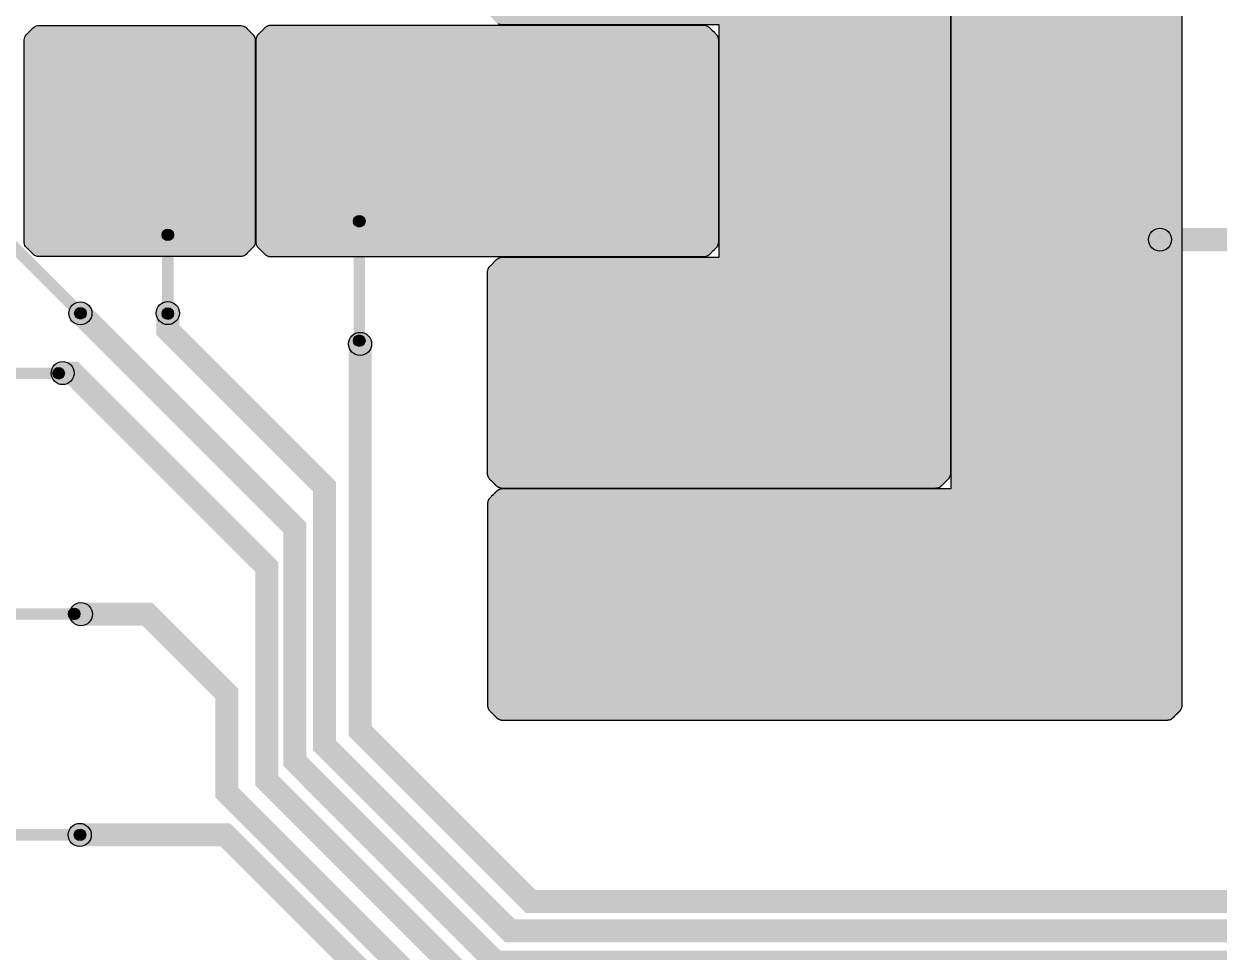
# Model space of a CAD drawing. Extents: x -57500 to 57500, y -57500 to 57500.
# Drawn here: x 7025 to 17394, y 21105 to 29156 of the extents above; entities that cross this region are included whole.
import ezdxf

# ---------------------------------------------------------------- set-up
doc = ezdxf.new("R2010")
doc.units = 0
doc.header["$MEASUREMENT"] = 0
doc.layers.get('0').update_dxf_attribs({"color": 160, "true_color": 0x003fff})
doc.layers.add('Metal1', color=160, linetype='Continuous', true_color=0x003fff)

msp = doc.modelspace()

# ---------------------------------------------------------------- hatches: boundary and pattern name
for points in [[(15062.484, 31024.557), (15062.484, 25255.537), (15062.26, 25248.75), (15061.611, 25242.741), (15060.572, 25237.408), (15059.177, 25232.65), (15057.458, 25228.363), (15055.452, 25224.448), (15053.192, 25220.803), (15050.711, 25217.325), (15048.045, 25213.913), (15045.23, 25210.518), (15042.309, 25207.155), (15039.322, 25203.848), (15036.312, 25200.618), (15033.32, 25197.49), (15030.389, 25194.484), (15027.56, 25191.625), (15024.875, 25188.933), (15022.37, 25186.428), (15020.028, 25184.087), (15017.804, 25181.862), (15015.651, 25179.71), (15013.525, 25177.584), (15011.38, 25175.438), (15009.169, 25173.228), (15004.371, 25168.43), (15001.711, 25165.772), (14998.9, 25162.97), (14995.976, 25160.074), (14992.981, 25157.131), (14989.955, 25154.188), (14986.938, 25151.296), (14983.971, 25148.501), (14981.094, 25145.851), (14978.345, 25143.395), (14975.72, 25141.153), (14973.166, 25139.117), (14970.63, 25137.278), (14968.058, 25135.627), (14965.395, 25134.156), (14962.587, 25132.855), (14959.581, 25131.716), (14956.323, 25130.73), (14952.771, 25129.887), (14948.962, 25129.178), (14944.966, 25128.591), (14940.851, 25128.114), (14936.686, 25127.738), (14932.54, 25127.45), (14928.48, 25127.24), (14924.577, 25127.096), (14920.899, 25127.008), (14917.445, 25126.966), (14914.074, 25126.961), (14910.624, 25126.988), (14906.933, 25127.038), (14902.841, 25127.105), (14898.185, 25127.182), (14892.805, 25127.261), (14886.539, 25127.335), (14879.227, 25127.398), (14870.746, 25127.447), (14860.998, 25127.484), (14849.885, 25127.511), (14837.311, 25127.528), (14823.18, 25127.539), (14807.393, 25127.545), (14789.856, 25127.547), (11224.556, 25127.547), (11218.94, 25127.544), (11213.6, 25127.534), (11208.533, 25127.516), (11203.738, 25127.485), (11199.214, 25127.439), (11194.959, 25127.374), (11190.972, 25127.287), (11187.25, 25127.176), (11183.774, 25127.049), (11180.492, 25126.941), (11177.349, 25126.885), (11174.289, 25126.918), (11171.258, 25127.074), (11168.2, 25127.388), (11165.06, 25127.896), (11161.783, 25128.632), (11158.319, 25129.629), (11154.686, 25130.879), (11150.945, 25132.349), (11147.159, 25134.005), (11143.39, 25135.812), (11139.702, 25137.737), (11136.156, 25139.745), (11132.816, 25141.804), (11129.745, 25143.878), (11126.982, 25145.943), (11124.484, 25148.012), (11122.186, 25150.105), (11120.026, 25152.244), (11117.94, 25154.449), (11115.863, 25156.742), (11113.733, 25159.142), (11111.485, 25161.672), (11109.057, 25164.351), (11106.431, 25167.173), (11103.647, 25170.096), (11100.749, 25173.075), (11097.782, 25176.066), (11094.79, 25179.024), (11091.817, 25181.905), (11088.909, 25184.664), (11086.109, 25187.257), (11083.458, 25189.647), (11080.951, 25191.864), (11078.567, 25193.969), (11076.281, 25196.026), (11074.069, 25198.097), (11071.908, 25200.243), (11069.775, 25202.529), (11067.645, 25205.017), (11065.495, 25207.768), (11063.317, 25210.816), (11061.141, 25214.115), (11059.006, 25217.606), (11056.949, 25221.228), (11055.011, 25224.922), (11053.227, 25228.628), (11051.638, 25232.286), (11050.28, 25235.837), (11049.191, 25239.224), (11048.372, 25242.443), (11047.789, 25245.545), (11047.406, 25248.583), (11047.187, 25251.611), (11047.097, 25254.682), (11047.101, 25257.849), (11047.161, 25261.166), (11047.244, 25264.685), (11047.317, 25268.461), (11047.374, 25272.558), (11047.416, 25277.042), (11047.445, 25281.979), (11047.465, 25287.436), (11047.476, 25293.479), (11047.482, 25300.173), (11047.484, 25307.586), (11047.484, 26915.594), (11047.481, 26925.625), (11047.472, 26934.87), (11047.451, 26943.36), (11047.414, 26951.129), (11047.355, 26958.21), (11047.271, 26964.635), (11047.156, 26970.439), (11047.006, 26975.653), (11046.818, 26980.317), (11046.613, 26984.508), (11046.418, 26988.318), (11046.262, 26991.84), (11046.172, 26995.169), (11046.177, 26998.395), (11046.304, 27001.614), (11046.582, 27004.916), (11047.038, 27008.396), (11047.689, 27012.101), (11048.522, 27015.976), (11049.521, 27019.951), (11050.669, 27023.958), (11051.951, 27027.927), (11053.35, 27031.79), (11054.851, 27035.476), (11056.436, 27038.918), (11058.09, 27042.05), (11059.814, 27044.875), (11061.619, 27047.454), (11063.519, 27049.852), (11065.526, 27052.13), (11067.653, 27054.353), (11069.913, 27056.582), (11072.318, 27058.882), (11074.881, 27061.314), (11077.607, 27063.929), (11080.462, 27066.704), (11083.402, 27069.594), (11086.382, 27072.558), (11089.356, 27075.55), (11092.279, 27078.529), (11095.106, 27081.449), (11097.792, 27084.269), (11100.292, 27086.943), (11102.593, 27089.454), (11104.733, 27091.822), (11106.756, 27094.072), (11108.703, 27096.228), (11110.62, 27098.315), (11112.548, 27100.359), (11114.532, 27102.383), (11116.613, 27104.412), (11118.833, 27106.469), (11121.179, 27108.545), (11123.612, 27110.615), (11126.089, 27112.651), (11128.569, 27114.627), (11131.011, 27116.516), (11133.372, 27118.291), (11135.612, 27119.925), (11137.688, 27121.392), (11139.575, 27122.673), (11141.3, 27123.785), (11142.905, 27124.749), (11144.428, 27125.587), (11145.911, 27126.322), (11147.392, 27126.976), (11148.913, 27127.571), (11150.514, 27128.13), (11152.233, 27128.674), (11154.081, 27129.212), (11156.026, 27129.738), (11158.038, 27130.243), (11160.084, 27130.72), (11162.133, 27131.16), (11164.154, 27131.556), (11166.113, 27131.901), (11167.98, 27132.185), (11169.732, 27132.402), (11171.415, 27132.557), (11173.109, 27132.658), (11174.892, 27132.714), (11176.846, 27132.734), (11179.048, 27132.727), (11181.579, 27132.703), (11184.518, 27132.669), (11187.945, 27132.635), (11191.932, 27132.608), (11196.53, 27132.586), (11201.787, 27132.571), (11207.753, 27132.56), (11214.476, 27132.553), (11222.004, 27132.549), (11230.387, 27132.548), (11239.672, 27132.547), (13057.484, 27132.547), (13057.484, 29147.547), (11230.387, 29147.547), (11222.004, 29147.545), (11214.476, 29147.541), (11207.753, 29147.534), (11201.787, 29147.524), (11196.53, 29147.508), (11191.932, 29147.487), (11187.945, 29147.459), (11184.518, 29147.426), (11181.579, 29147.392), (11179.048, 29147.367), (11176.846, 29147.36), (11174.892, 29147.381), (11173.109, 29147.437), (11171.415, 29147.538), (11169.732, 29147.692), (11167.98, 29147.91), (11166.113, 29148.194), (11164.154, 29148.538), (11162.133, 29148.934), (11160.084, 29149.375), (11158.038, 29149.852), (11156.026, 29150.357), (11154.081, 29150.883), (11152.233, 29151.421), (11150.514, 29151.965), (11148.913, 29152.523), (11147.392, 29153.118), (11145.911, 29153.772), (11144.428, 29154.507), (11142.905, 29155.346), (11141.3, 29156.31), (11139.575, 29157.421), (11137.688, 29158.703), (11135.612, 29160.169), (11133.372, 29161.804), (11131.011, 29163.579), (11128.569, 29165.467), (11126.089, 29167.443), (11123.612, 29169.48), (11121.179, 29171.549), (11118.833, 29173.626), (11116.613, 29175.683), (11114.532, 29177.712), (11112.548, 29179.736), (11110.62, 29181.779), (11108.703, 29183.867), (11106.756, 29186.023), (11104.733, 29188.273), (11102.593, 29190.64), (11100.292, 29193.151), (11097.792, 29195.826), (11095.106, 29198.645), (11092.279, 29201.566), (11089.356, 29204.544), (11086.382, 29207.537), (11083.402, 29210.5), (11080.462, 29213.391), (11077.607, 29216.165), (11074.881, 29218.78), (11072.318, 29221.213), (11069.913, 29223.513), (11067.653, 29225.742), (11065.526, 29227.964), (11063.519, 29230.243), (11061.619, 29232.64), (11059.814, 29235.22), (11058.09, 29238.045), (11056.436, 29241.177), (11054.851, 29244.618), (11053.35, 29248.305), (11051.951, 29252.167), (11050.669, 29256.137), (11049.521, 29260.143), (11048.522, 29264.119), (11047.689, 29267.993), (11047.038, 29271.698), (11046.582, 29275.178), (11046.304, 29278.481), (11046.177, 29281.699), (11046.172, 29284.926), (11046.262, 29288.254), (11046.418, 29291.777), (11046.613, 29295.587), (11046.818, 29299.777), (11047.006, 29304.441), (11047.156, 29309.656), (11047.271, 29315.459), (11047.355, 29321.885), (11047.414, 29328.966), (11047.451, 29336.735), (11047.472, 29345.225), (11047.481, 29354.469), (11047.484, 29364.501), (11047.484, 30972.508), (11047.482, 30979.921), (11047.476, 30986.616), (11047.465, 30992.658), (11047.445, 30998.115), (11047.416, 31003.052), (11047.374, 31007.536), (11047.317, 31011.633), (11047.244, 31015.41), (11047.161, 31018.929), (11047.101, 31022.245), (11047.097, 31025.412), (11047.187, 31028.483), (11047.406, 31031.511), (11047.789, 31034.55), (11048.372, 31037.652), (11049.191, 31040.871), (11050.28, 31044.257), (11051.638, 31047.809), (11053.227, 31051.467), (11055.011, 31055.173), (11056.949, 31058.867), (11059.006, 31062.489), (11061.141, 31065.979), (11063.317, 31069.278), (11065.495, 31072.327), (11067.645, 31075.078), (11069.775, 31077.565), (11071.908, 31079.851), (11074.069, 31081.998), (11076.281, 31084.069), (11078.567, 31086.125), (11080.951, 31088.231), (11083.458, 31090.447), (11086.109, 31092.838), (11088.909, 31095.431), (11091.817, 31098.19), (11094.79, 31101.071), (11097.782, 31104.029), (11100.749, 31107.02), (11103.647, 31109.999), (11106.431, 31112.921), (11109.057, 31115.743), (11111.485, 31118.422), (11113.733, 31120.952), (11115.863, 31123.353), (11117.94, 31125.645), (11120.026, 31127.851), (11122.186, 31129.99), (11124.484, 31132.083), (11126.982, 31134.152), (11129.745, 31136.217), (11132.816, 31138.291), (11136.156, 31140.349), (11139.702, 31142.358), (11143.39, 31144.283), (11147.159, 31146.09), (11150.945, 31147.746), (11154.686, 31149.215), (11158.319, 31150.466), (11161.783, 31151.462), (11165.06, 31152.199), (11168.2, 31152.706), (11171.258, 31153.021), (11174.289, 31153.177), (11177.349, 31153.209), (11180.492, 31153.154), (11183.774, 31153.045), (11187.25, 31152.919), (11190.972, 31152.807), (11194.959, 31152.721), (11199.214, 31152.656), (11203.738, 31152.61), (11208.533, 31152.579), (11213.6, 31152.56), (11218.94, 31152.551), (11224.556, 31152.548), (11230.449, 31152.547), (14770.47, 31152.547), (14789.856, 31152.548), (14807.393, 31152.55), (14823.18, 31152.555), (14837.311, 31152.566), (14849.885, 31152.584), (14860.998, 31152.611), (14870.746, 31152.647), (14879.227, 31152.696), (14886.539, 31152.759), (14892.805, 31152.833), (14898.185, 31152.912), (14902.841, 31152.989), (14906.933, 31153.056), (14910.624, 31153.107), (14914.074, 31153.133), (14917.445, 31153.129), (14920.899, 31153.086), (14924.577, 31152.998), (14928.48, 31152.855), (14932.54, 31152.645), (14936.686, 31152.357), (14940.851, 31151.98), (14944.966, 31151.504), (14948.962, 31150.916), (14952.771, 31150.207), (14956.323, 31149.365), (14959.581, 31148.378), (14962.587, 31147.239), (14965.395, 31145.939), (14968.058, 31144.468), (14970.63, 31142.817), (14973.166, 31140.978), (14975.72, 31138.942), (14978.345, 31136.699), (14981.094, 31134.243), (14983.971, 31131.594), (14986.938, 31128.799), (14989.955, 31125.906), (14992.981, 31122.964), (14995.976, 31120.021), (14998.9, 31117.124), (15001.711, 31114.323), (15004.371, 31111.665), (15024.875, 31091.161), (15027.56, 31088.47), (15030.389, 31085.61), (15033.32, 31082.605), (15036.312, 31079.476), (15039.322, 31076.247), (15042.309, 31072.939), (15045.23, 31069.577), (15048.045, 31066.181), (15050.711, 31062.77), (15053.192, 31059.292), (15055.452, 31055.646), (15057.458, 31051.731), (15059.177, 31047.445), (15060.572, 31042.686), (15061.611, 31037.353), (15062.26, 31031.344)], [(15067.522, 25122.505), (11199.043, 25122.505), (11194.313, 25122.503), (11189.829, 25122.494), (11185.59, 25122.473), (11181.595, 25122.432), (11177.844, 25122.368), (11174.335, 25122.274), (11171.067, 25122.144), (11168.039, 25121.973), (11165.233, 25121.748), (11162.601, 25121.449), (11160.093, 25121.052), (11157.659, 25120.535), (11155.249, 25119.875), (11152.812, 25119.05), (11150.297, 25118.035), (11147.657, 25116.81), (11144.88, 25115.376), (11142.015, 25113.767), (11139.115, 25112.021), (11136.231, 25110.177), (11133.416, 25108.271), (11130.722, 25106.343), (11128.202, 25104.428), (11125.907, 25102.566), (11123.841, 25100.763), (11121.951, 25098.993), (11120.181, 25097.229), (11118.474, 25095.44), (11116.774, 25093.6), (11115.025, 25091.678), (11113.17, 25089.647), (11111.155, 25087.478), (11108.973, 25085.178), (11106.667, 25082.786), (11104.284, 25080.344), (11101.871, 25077.892), (11099.472, 25075.472), (11097.136, 25073.126), (11094.906, 25070.894), (11080.038, 25056.026), (11077.937, 25053.924), (11075.692, 25051.672), (11073.352, 25049.304), (11070.966, 25046.859), (11068.585, 25044.375), (11066.258, 25041.888), (11064.034, 25039.437), (11061.964, 25037.06), (11060.095, 25034.788), (11058.431, 25032.608), (11056.952, 25030.471), (11055.637, 25028.327), (11054.464, 25026.129), (11053.413, 25023.827), (11052.461, 25021.373), (11051.589, 25018.718), (11050.775, 25015.821), (11050.017, 25012.707), (11049.322, 25009.438), (11048.697, 25006.079), (11048.148, 25002.692), (11047.682, 24999.34), (11047.305, 24996.088), (11047.024, 24992.999), (11046.845, 24990.108), (11046.757, 24987.239), (11046.744, 24984.112), (11046.79, 24980.449), (11046.878, 24975.969), (11046.992, 24970.395), (11047.115, 24963.446), (11047.232, 24954.843), (11047.326, 24944.313), (11047.398, 24931.621), (11047.45, 24916.55), (11047.484, 24898.881), (11047.506, 24878.394), (11047.517, 24854.872), (11047.521, 24828.096), (11047.522, 24797.848), (11047.522, 23351.49), (11047.521, 23335.871), (11047.517, 23321.877), (11047.505, 23309.414), (11047.483, 23298.388), (11047.448, 23288.706), (11047.396, 23280.272), (11047.324, 23272.993), (11047.228, 23266.775), (11047.113, 23261.507), (11047.001, 23257.041), (11046.914, 23253.225), (11046.877, 23249.905), (11046.912, 23246.929), (11047.044, 23244.144), (11047.295, 23241.397), (11047.689, 23238.537), (11048.237, 23235.481), (11048.926, 23232.278), (11049.738, 23228.994), (11050.658, 23225.692), (11051.67, 23222.437), (11052.758, 23219.294), (11053.905, 23216.326), (11055.095, 23213.598), (11056.326, 23211.13), (11057.614, 23208.873), (11058.979, 23206.772), (11060.438, 23204.771), (11062.012, 23202.816), (11063.72, 23200.851), (11065.58, 23198.821), (11067.61, 23196.672), (11069.804, 23194.388), (11072.119, 23192.006), (11074.51, 23189.569), (11076.931, 23187.118), (11079.338, 23184.694), (11081.686, 23182.339), (11083.929, 23180.094), (11086.023, 23177.999), (11100.897, 23163.125), (11103.132, 23160.888), (11105.474, 23158.538), (11107.877, 23156.118), (11110.296, 23153.668), (11112.685, 23151.231), (11114.999, 23148.849), (11117.192, 23146.562), (11119.223, 23144.41), (11121.102, 23142.401), (11122.887, 23140.511), (11124.637, 23138.719), (11126.413, 23137), (11128.271, 23135.332), (11130.273, 23133.692), (11132.477, 23132.057), (11134.937, 23130.406), (11137.643, 23128.748), (11140.535, 23127.112), (11143.554, 23125.53), (11146.641, 23124.032), (11149.734, 23122.649), (11152.774, 23121.411), (11155.702, 23120.35), (11158.464, 23119.493), (11161.071, 23118.834), (11163.577, 23118.348), (11166.038, 23118.006), (11168.506, 23117.782), (11171.036, 23117.651), (11173.683, 23117.583), (11176.501, 23117.554), (11179.54, 23117.538), (11182.819, 23117.526), (11186.338, 23117.518), (11190.1, 23117.512), (11194.105, 23117.508), (11198.354, 23117.506), (11202.848, 23117.505), (16813.354, 23117.505), (16825.83, 23117.504), (16836.995, 23117.499), (16846.975, 23117.488), (16855.894, 23117.468), (16863.876, 23117.437), (16871.046, 23117.392), (16877.529, 23117.331), (16883.449, 23117.25), (16888.917, 23117.154), (16894.025, 23117.05), (16898.869, 23116.949), (16903.541, 23116.859), (16908.136, 23116.789), (16912.746, 23116.749), (16917.465, 23116.749), (16922.383, 23116.796), (16927.497, 23116.897), (16932.716, 23117.054), (16937.946, 23117.268), (16943.094, 23117.543), (16948.067, 23117.881), (16952.769, 23118.283), (16957.109, 23118.752), (16960.997, 23119.291), (16964.436, 23119.911), (16967.501, 23120.634), (16970.271, 23121.479), (16972.822, 23122.466), (16975.232, 23123.617), (16977.58, 23124.952), (16979.943, 23126.49), (16982.392, 23128.249), (16984.936, 23130.208), (16987.534, 23132.32), (16990.146, 23134.536), (16992.731, 23136.809), (16995.251, 23139.089), (16997.663, 23141.329), (16999.929, 23143.481), (17002.012, 23145.502), (17003.93, 23147.4), (17005.731, 23149.216), (17007.461, 23150.989), (17009.171, 23152.759), (17010.907, 23154.567), (17012.719, 23156.452), (17014.653, 23158.456), (17016.751, 23160.611), (17019, 23162.898), (17021.356, 23165.274), (17023.776, 23167.692), (17026.218, 23170.108), (17028.639, 23172.475), (17030.995, 23174.749), (17033.245, 23176.885), (17035.352, 23178.847), (17037.33, 23180.66), (17039.212, 23182.379), (17041.034, 23184.058), (17042.828, 23185.75), (17044.63, 23187.507), (17046.473, 23189.386), (17048.392, 23191.437), (17050.413, 23193.707), (17052.516, 23196.183), (17054.666, 23198.834), (17056.828, 23201.629), (17058.965, 23204.538), (17061.041, 23207.529), (17063.022, 23210.571), (17064.871, 23213.634), (17066.556, 23216.703), (17068.06, 23219.847), (17069.368, 23223.158), (17070.468, 23226.731), (17071.347, 23230.658), (17071.991, 23235.032), (17072.387, 23239.947), (17072.522, 23245.495), (17072.522, 30808.018), (17072.523, 30824.388), (17072.525, 30839.731), (17072.531, 30854.079), (17072.542, 30867.465), (17072.56, 30879.923), (17072.585, 30891.487), (17072.62, 30902.19), (17072.666, 30912.064), (17072.723, 30921.143), (17072.795, 30929.462), (17072.882, 30937.054), (17072.981, 30943.983), (17073.088, 30950.331), (17073.197, 30956.183), (17073.302, 30961.621), (17073.399, 30966.729), (17073.483, 30971.591), (17073.548, 30976.288), (17073.588, 30980.906), (17073.599, 30985.527), (17073.576, 30990.235), (17073.513, 30995.096), (17073.406, 31000.091), (17073.25, 31005.165), (17073.041, 31010.269), (17072.776, 31015.349), (17072.45, 31020.353), (17072.058, 31025.23), (17071.596, 31029.928), (17071.061, 31034.394), (17070.447, 31038.577), (17069.751, 31042.424), (17068.969, 31045.908), (17068.094, 31049.065), (17067.122, 31051.938), (17066.047, 31054.572), (17064.864, 31057.011), (17063.569, 31059.299), (17062.155, 31061.481), (17060.617, 31063.6), (17058.95, 31065.701), (17057.15, 31067.828), (17055.21, 31070.025), (17053.139, 31072.306), (17050.962, 31074.653), (17048.704, 31077.045), (17046.389, 31079.461), (17044.042, 31081.881), (17041.69, 31084.285), (17039.356, 31086.65), (17037.066, 31088.958), (17034.845, 31091.186), (17032.717, 31093.315), (17012.749, 31113.283), (17010.657, 31115.374), (17008.458, 31117.567), (17006.173, 31119.836), (17003.822, 31122.156), (17001.424, 31124.501), (16999.001, 31126.845), (16996.572, 31129.164), (16994.158, 31131.431), (16991.779, 31133.621), (16989.456, 31135.709), (16987.208, 31137.669), (16985.041, 31139.485), (16982.931, 31141.159), (16980.853, 31142.696), (16978.779, 31144.1), (16976.682, 31145.375), (16974.536, 31146.525), (16972.315, 31147.555), (16969.99, 31148.47), (16967.537, 31149.273), (16964.928, 31149.969), (16962.137, 31150.563), (16959.17, 31151.06), (16956.06, 31151.47), (16952.841, 31151.801), (16949.55, 31152.062), (16946.221, 31152.261), (16942.889, 31152.408), (16939.588, 31152.51), (16936.354, 31152.577), (16933.221, 31152.617), (16930.225, 31152.639), (16927.393, 31152.652), (16924.701, 31152.657), (16922.099, 31152.656), (16919.536, 31152.651), (16916.963, 31152.641), (16914.329, 31152.628), (16911.585, 31152.614), (16908.681, 31152.597), (16905.566, 31152.581), (16902.191, 31152.565), (16898.506, 31152.551), (16894.467, 31152.539), (16890.052, 31152.53), (16885.245, 31152.522), (16880.03, 31152.516), (16874.39, 31152.512), (16868.308, 31152.509), (16861.767, 31152.507), (16854.75, 31152.506), (16847.242, 31152.505), (15230.48, 31152.505), (15225.407, 31152.504), (15220.735, 31152.504), (15216.429, 31152.503), (15212.455, 31152.502), (15208.779, 31152.501), (15205.366, 31152.5), (15202.182, 31152.498), (15199.192, 31152.495), (15196.365, 31152.487), (15193.674, 31152.457), (15191.093, 31152.385), (15188.597, 31152.256), (15186.158, 31152.049), (15183.753, 31151.748), (15181.353, 31151.334), (15178.935, 31150.789), (15176.471, 31150.095), (15173.936, 31149.233), (15171.305, 31148.188), (15168.579, 31146.96), (15165.784, 31145.571), (15162.947, 31144.045), (15160.098, 31142.403), (15157.264, 31140.669), (15154.472, 31138.865), (15151.751, 31137.014), (15149.128, 31135.139), (15146.631, 31133.262), (15144.289, 31131.406), (15142.125, 31129.591), (15140.126, 31127.815), (15138.261, 31126.062), (15136.501, 31124.319), (15134.814, 31122.57), (15133.17, 31120.801), (15131.537, 31118.997), (15129.885, 31117.143), (15128.184, 31115.226), (15126.402, 31113.231), (15124.508, 31111.142), (15122.482, 31108.952), (15120.338, 31106.678), (15118.1, 31104.343), (15115.79, 31101.97), (15113.431, 31099.581), (15111.046, 31097.201), (15108.659, 31094.851), (15106.291, 31092.554), (15103.967, 31090.334), (15101.709, 31088.213), (15099.54, 31086.214), (15097.471, 31084.34), (15095.496, 31082.561), (15093.606, 31080.844), (15091.79, 31079.156), (15090.04, 31077.464), (15088.347, 31075.734), (15086.701, 31073.933), (15085.094, 31072.028), (15083.516, 31069.986), (15081.958, 31067.774), (15080.412, 31065.36), (15078.881, 31062.748), (15077.38, 31059.972), (15075.923, 31057.065), (15074.525, 31054.061), (15073.201, 31050.995), (15071.964, 31047.9), (15070.83, 31044.81), (15069.813, 31041.759), (15068.927, 31038.782), (15068.188, 31035.912), (15067.606, 31033.177), (15067.172, 31030.563), (15066.87, 31028.042), (15066.682, 31025.583), (15066.591, 31023.156), (15066.579, 31020.733), (15066.629, 31018.284), (15066.724, 31015.778), (15066.847, 31013.186), (15066.981, 31010.479), (15067.107, 31007.626), (15067.214, 31004.605), (15067.3, 31001.411), (15067.369, 30998.044), (15067.422, 30994.504), (15067.461, 30990.789), (15067.488, 30986.899), (15067.506, 30982.833), (15067.516, 30978.59), (15067.521, 30974.171), (15067.522, 30969.574)], [(9006.311, 29069.716), (9013.723, 29062.284), (9020.275, 29054.065), (9025.558, 29044.948), (9029.425, 29035.098), (9031.794, 29024.629), (9032.521, 29013.934), (9032.521, 27272.883), (9032.438, 27261.075), (9030.643, 27249.387), (9026.938, 27238.096), (9021.381, 27227.603), (9014.199, 27218.215), (9005.87, 27209.845), (8959.736, 27163.711), (8952.304, 27156.299), (8944.085, 27149.747), (8934.967, 27144.464), (8925.117, 27140.597), (8914.649, 27138.228), (8903.953, 27137.501), (7162.902, 27137.501), (7151.095, 27137.584), (7139.407, 27139.379), (7128.116, 27143.084), (7117.623, 27148.641), (7108.234, 27155.823), (7099.865, 27164.152), (7053.731, 27210.286), (7046.318, 27217.718), (7039.767, 27225.937), (7034.484, 27235.055), (7030.616, 27244.905), (7028.248, 27255.373), (7027.521, 27266.069), (7027.521, 29007.119), (7027.603, 29018.927), (7029.398, 29030.615), (7033.104, 29041.906), (7038.661, 29052.399), (7045.843, 29061.787), (7054.172, 29070.157), (7100.306, 29116.291), (7107.738, 29123.704), (7115.957, 29130.255), (7125.074, 29135.538), (7134.924, 29139.406), (7145.393, 29141.774), (7156.088, 29142.501), (8897.139, 29142.501), (8908.947, 29142.419), (8920.635, 29140.624), (8931.926, 29136.918), (8942.419, 29131.361), (8951.807, 29124.179), (8960.177, 29115.85)], [(9101.516, 27172.451), (9106.705, 27167.223), (9111.121, 27162.764), (9115.006, 27158.944), (9118.603, 27155.634), (9122.155, 27152.705), (9125.901, 27150.026), (9129.968, 27147.521), (9134.251, 27145.221), (9138.617, 27143.164), (9142.936, 27141.394), (9147.076, 27139.949), (9150.913, 27138.871), (9154.491, 27138.144), (9158.027, 27137.703), (9161.744, 27137.478), (9165.868, 27137.402), (9170.621, 27137.406), (9176.22, 27137.425), (9182.791, 27137.438), (9190.42, 27137.445), (9199.189, 27137.449), (9209.181, 27137.451), (12898.521, 27137.451), (12904.515, 27137.453), (12910.05, 27137.459), (12915.131, 27137.469), (12919.758, 27137.487), (12923.935, 27137.513), (12927.704, 27137.568), (12931.193, 27137.716), (12934.545, 27138.023), (12937.899, 27138.559), (12941.395, 27139.39), (12945.17, 27140.583), (12949.229, 27142.138), (12953.423, 27143.981), (12957.599, 27146.033), (12961.602, 27148.216), (12965.275, 27150.452), (12968.483, 27152.669), (12971.267, 27154.879), (12973.779, 27157.14), (12976.171, 27159.513), (12978.596, 27162.057), (12981.206, 27164.83), (12984.117, 27167.871), (12987.264, 27171.104), (12990.53, 27174.421), (12993.797, 27177.713), (12996.949, 27180.874), (12999.869, 27183.795), (13002.504, 27186.429), (13015.065, 27198.99), (13018.145, 27202.073), (13021.388, 27205.325), (13024.68, 27208.639), (13027.907, 27211.904), (13030.953, 27215.011), (13033.714, 27217.864), (13036.179, 27220.516), (13038.399, 27223.11), (13040.424, 27225.792), (13042.306, 27228.709), (13044.094, 27232.007), (13045.826, 27235.788), (13047.473, 27239.953), (13048.985, 27244.335), (13050.311, 27248.769), (13051.402, 27253.089), (13052.207, 27257.13), (13052.706, 27260.962), (13052.954, 27265.218), (13053.013, 27270.611), (13052.948, 27277.858), (13052.824, 27287.673), (13052.703, 27300.768), (13052.619, 27317.795), (13052.565, 27339.322), (13052.536, 27365.915), (13052.524, 27398.14), (13052.521, 27436.563), (13052.521, 28968.688), (13052.522, 28977.486), (13052.527, 28985.04), (13052.544, 28991.514), (13052.577, 28997.07), (13052.633, 29001.871), (13052.717, 29006.081), (13052.816, 29009.859), (13052.872, 29013.356), (13052.818, 29016.719), (13052.587, 29020.1), (13052.112, 29023.645), (13051.328, 29027.501), (13050.22, 29031.686), (13048.841, 29036.048), (13047.249, 29040.421), (13045.501, 29044.642), (13043.656, 29048.546), (13041.767, 29051.982), (13039.824, 29054.976), (13037.777, 29057.673), (13035.574, 29060.223), (13033.163, 29062.774), (13030.491, 29065.474), (13027.526, 29068.444), (13024.343, 29071.631), (13021.052, 29074.923), (13017.768, 29078.209), (12996.478, 29099.499), (12993.412, 29102.568), (12990.177, 29105.815), (12986.891, 29109.13), (12983.667, 29112.404), (12980.622, 29115.529), (12977.862, 29118.402), (12975.342, 29121.012), (12972.914, 29123.415), (12970.425, 29125.665), (12967.723, 29127.821), (12964.655, 29129.938), (12961.103, 29132.059), (12957.152, 29134.143), (12952.961, 29136.118), (12948.689, 29137.912), (12944.493, 29139.453), (12940.534, 29140.67), (12936.882, 29141.522), (12933.356, 29142.063), (12929.734, 29142.36), (12925.789, 29142.484), (12921.3, 29142.503), (12916.041, 29142.484), (12909.846, 29142.469), (12902.625, 29142.459), (12894.296, 29142.454), (12884.775, 29142.452), (12873.979, 29142.451), (9193.899, 29142.451), (9187.731, 29142.45), (9182.023, 29142.446), (9176.772, 29142.438), (9171.975, 29142.423), (9167.628, 29142.4), (9163.718, 29142.362), (9160.139, 29142.257), (9156.752, 29142.018), (9153.416, 29141.576), (9149.99, 29140.865), (9146.333, 29139.815), (9142.366, 29138.388), (9138.205, 29136.645), (9134.004, 29134.662), (9129.918, 29132.519), (9126.102, 29130.294), (9122.71, 29128.065), (9119.784, 29125.859), (9117.187, 29123.624), (9114.768, 29121.3), (9112.373, 29118.828), (9109.85, 29116.148), (9107.055, 29113.205), (9103.984, 29110.032), (9100.749, 29106.734), (9097.469, 29103.42), (9094.259, 29100.197), (9091.238, 29097.173), (9086.001, 29091.936), (9083.621, 29089.557), (9081.249, 29087.184), (9076.071, 29082.006), (9073.083, 29079.017), (9069.888, 29075.816), (9066.601, 29072.512), (9063.336, 29069.216), (9060.208, 29066.036), (9057.331, 29063.082), (9054.76, 29060.371), (9052.453, 29057.772), (9050.361, 29055.14), (9048.431, 29052.329), (9046.614, 29049.192), (9044.861, 29045.593), (9043.176, 29041.553), (9041.607, 29037.234), (9040.205, 29032.8), (9039.02, 29028.418), (9038.101, 29024.252), (9037.49, 29020.395), (9037.156, 29016.383), (9037.033, 29011.502), (9037.058, 29005.038), (9037.168, 28996.275), (9037.297, 28984.498), (9037.395, 28969.021), (9037.459, 28949.256), (9037.497, 28924.639), (9037.515, 28894.602), (9037.52, 28858.581), (9037.521, 28816.015), (9037.521, 27305.577), (9037.517, 27297.573), (9037.506, 27290.711), (9037.479, 27284.829), (9037.432, 27279.762), (9037.36, 27275.349), (9037.261, 27271.426), (9037.181, 27267.841), (9037.186, 27264.444), (9037.342, 27261.088), (9037.718, 27257.622), (9038.378, 27253.898), (9039.369, 27249.822), (9040.653, 27245.508), (9042.172, 27241.12), (9043.867, 27236.823), (9045.682, 27232.78), (9047.559, 27229.155), (9049.476, 27226.011), (9051.478, 27223.22), (9053.616, 27220.632), (9055.943, 27218.099), (9058.51, 27215.473), (9061.367, 27212.608), (9064.497, 27209.474), (9067.819, 27206.15), (9071.249, 27202.719), (9074.703, 27199.264)]]:
    msp.add_hatch(color=5).paths.add_polyline_path(points, flags=0)
h = msp.add_hatch(color=5)
edge = h.paths.add_edge_path(flags=0)
edge.add_arc((9934.7, 27444.55), 50, 0, 360)
h = msp.add_hatch(color=5)
edge = h.paths.add_edge_path(flags=0)
edge.add_arc((8274.1, 27326.25), 50, 0, 360)
h = msp.add_hatch(color=5)
edge = h.paths.add_edge_path(flags=0)
edge.add_arc((16880.95, 27284.8), 100, 0, 360)
h = msp.add_hatch(color=5)
edge = h.paths.add_edge_path(flags=0)
edge.add_arc((7515.05, 26645.75), 100, 0, 360)
h = msp.add_hatch(color=5)
edge = h.paths.add_edge_path(flags=0)
edge.add_arc((7515.2, 26645.9), 50, 0, 360)
h = msp.add_hatch(color=5)
edge = h.paths.add_edge_path(flags=0)
edge.add_arc((8273.5, 26647.9), 100, 0, 360)
h = msp.add_hatch(color=5)
edge = h.paths.add_edge_path(flags=0)
edge.add_arc((8274.1, 26643.4), 50, 0, 360)
h = msp.add_hatch(color=5)
edge = h.paths.add_edge_path(flags=0)
edge.add_arc((9941.8, 26380.75), 100, 0, 360)
h = msp.add_hatch(color=5)
edge = h.paths.add_edge_path(flags=0)
edge.add_arc((9934.7, 26408.6), 50, 0, 360)
h = msp.add_hatch(color=5)
edge = h.paths.add_edge_path(flags=0)
edge.add_arc((7361, 26127.25), 100, 0, 360)
h = msp.add_hatch(color=5)
edge = h.paths.add_edge_path(flags=0)
edge.add_arc((7326.7, 26125.65), 50, 0, 360)
h = msp.add_hatch(color=5)
edge = h.paths.add_edge_path(flags=0)
edge.add_arc((7461.35, 24038.25), 50, 0, 360)
h = msp.add_hatch(color=5)
edge = h.paths.add_edge_path(flags=0)
edge.add_arc((7520.1, 24036.1), 100, 0, 360)
h = msp.add_hatch(color=5)
edge = h.paths.add_edge_path(flags=0)
edge.add_arc((7509.5, 22121.1), 100, 0, 360)
h = msp.add_hatch(color=5)
edge = h.paths.add_edge_path(flags=0)
edge.add_arc((7511.7, 22122.7), 50, 0, 360)

# ---------------------------------------------------------------- linework, layer by layer
at = {"layer": 'Metal1'}
for points in [[(15062.484, 31024.557), (15062.484, 25255.537), (15062.26, 25248.75), (15061.611, 25242.741), (15060.572, 25237.408), (15059.177, 25232.65), (15057.458, 25228.363), (15055.452, 25224.448), (15053.192, 25220.803), (15050.711, 25217.325), (15048.045, 25213.913), (15045.23, 25210.518), (15042.309, 25207.155), (15039.322, 25203.848), (15036.312, 25200.618), (15033.32, 25197.49), (15030.389, 25194.484), (15027.56, 25191.625), (15024.875, 25188.933), (15022.37, 25186.428), (15020.028, 25184.087), (15017.804, 25181.862), (15015.651, 25179.71), (15013.525, 25177.584), (15011.38, 25175.438), (15009.169, 25173.228), (15004.371, 25168.43), (15001.711, 25165.772), (14998.9, 25162.97), (14995.976, 25160.074), (14992.981, 25157.131), (14989.955, 25154.188), (14986.938, 25151.296), (14983.971, 25148.501), (14981.094, 25145.851), (14978.345, 25143.395), (14975.72, 25141.153), (14973.166, 25139.117), (14970.63, 25137.278), (14968.058, 25135.627), (14965.395, 25134.156), (14962.587, 25132.855), (14959.581, 25131.716), (14956.323, 25130.73), (14952.771, 25129.887), (14948.962, 25129.178), (14944.966, 25128.591), (14940.851, 25128.114), (14936.686, 25127.738), (14932.54, 25127.45), (14928.48, 25127.24), (14924.577, 25127.096), (14920.899, 25127.008), (14917.445, 25126.966), (14914.074, 25126.961), (14910.624, 25126.988), (14906.933, 25127.038), (14902.841, 25127.105), (14898.185, 25127.182), (14892.805, 25127.261), (14886.539, 25127.335), (14879.227, 25127.398), (14870.746, 25127.447), (14860.998, 25127.484), (14849.885, 25127.511), (14837.311, 25127.528), (14823.18, 25127.539), (14807.393, 25127.545), (14789.856, 25127.547), (11224.556, 25127.547), (11218.94, 25127.544), (11213.6, 25127.534), (11208.533, 25127.516), (11203.738, 25127.485), (11199.214, 25127.439), (11194.959, 25127.374), (11190.972, 25127.287), (11187.25, 25127.176), (11183.774, 25127.049), (11180.492, 25126.941), (11177.349, 25126.885), (11174.289, 25126.918), (11171.258, 25127.074), (11168.2, 25127.388), (11165.06, 25127.896), (11161.783, 25128.632), (11158.319, 25129.629), (11154.686, 25130.879), (11150.945, 25132.349), (11147.159, 25134.005), (11143.39, 25135.812), (11139.702, 25137.737), (11136.156, 25139.745), (11132.816, 25141.804), (11129.745, 25143.878), (11126.982, 25145.943), (11124.484, 25148.012), (11122.186, 25150.105), (11120.026, 25152.244), (11117.94, 25154.449), (11115.863, 25156.742), (11113.733, 25159.142), (11111.485, 25161.672), (11109.057, 25164.351), (11106.431, 25167.173), (11103.647, 25170.096), (11100.749, 25173.075), (11097.782, 25176.066), (11094.79, 25179.024), (11091.817, 25181.905), (11088.909, 25184.664), (11086.109, 25187.257), (11083.458, 25189.647), (11080.951, 25191.864), (11078.567, 25193.969), (11076.281, 25196.026), (11074.069, 25198.097), (11071.908, 25200.243), (11069.775, 25202.529), (11067.645, 25205.017), (11065.495, 25207.768), (11063.317, 25210.816), (11061.141, 25214.115), (11059.006, 25217.606), (11056.949, 25221.228), (11055.011, 25224.922), (11053.227, 25228.628), (11051.638, 25232.286), (11050.28, 25235.837), (11049.191, 25239.224), (11048.372, 25242.443), (11047.789, 25245.545), (11047.406, 25248.583), (11047.187, 25251.611), (11047.097, 25254.682), (11047.101, 25257.849), (11047.161, 25261.166), (11047.244, 25264.685), (11047.317, 25268.461), (11047.374, 25272.558), (11047.416, 25277.042), (11047.445, 25281.979), (11047.465, 25287.436), (11047.476, 25293.479), (11047.482, 25300.173), (11047.484, 25307.586), (11047.484, 26915.594), (11047.481, 26925.625), (11047.472, 26934.87), (11047.451, 26943.36), (11047.414, 26951.129), (11047.355, 26958.21), (11047.271, 26964.635), (11047.156, 26970.439), (11047.006, 26975.653), (11046.818, 26980.317), (11046.613, 26984.508), (11046.418, 26988.318), (11046.262, 26991.84), (11046.172, 26995.169), (11046.177, 26998.395), (11046.304, 27001.614), (11046.582, 27004.916), (11047.038, 27008.396), (11047.689, 27012.101), (11048.522, 27015.976), (11049.521, 27019.951), (11050.669, 27023.958), (11051.951, 27027.927), (11053.35, 27031.79), (11054.851, 27035.476), (11056.436, 27038.918), (11058.09, 27042.05), (11059.814, 27044.875), (11061.619, 27047.454), (11063.519, 27049.852), (11065.526, 27052.13), (11067.653, 27054.353), (11069.913, 27056.582), (11072.318, 27058.882), (11074.881, 27061.314), (11077.607, 27063.929), (11080.462, 27066.704), (11083.402, 27069.594), (11086.382, 27072.558), (11089.356, 27075.55), (11092.279, 27078.529), (11095.106, 27081.449), (11097.792, 27084.269), (11100.292, 27086.943), (11102.593, 27089.454), (11104.733, 27091.822), (11106.756, 27094.072), (11108.703, 27096.228), (11110.62, 27098.315), (11112.548, 27100.359), (11114.532, 27102.383), (11116.613, 27104.412), (11118.833, 27106.469), (11121.179, 27108.545), (11123.612, 27110.615), (11126.089, 27112.651), (11128.569, 27114.627), (11131.011, 27116.516), (11133.372, 27118.291), (11135.612, 27119.925), (11137.688, 27121.392), (11139.575, 27122.673), (11141.3, 27123.785), (11142.905, 27124.749), (11144.428, 27125.587), (11145.911, 27126.322), (11147.392, 27126.976), (11148.913, 27127.571), (11150.514, 27128.13), (11152.233, 27128.674), (11154.081, 27129.212), (11156.026, 27129.738), (11158.038, 27130.243), (11160.084, 27130.72), (11162.133, 27131.16), (11164.154, 27131.556), (11166.113, 27131.901), (11167.98, 27132.185), (11169.732, 27132.402), (11171.415, 27132.557), (11173.109, 27132.658), (11174.892, 27132.714), (11176.846, 27132.734), (11179.048, 27132.727), (11181.579, 27132.703), (11184.518, 27132.669), (11187.945, 27132.635), (11191.932, 27132.608), (11196.53, 27132.586), (11201.787, 27132.571), (11207.753, 27132.56), (11214.476, 27132.553), (11222.004, 27132.549), (11230.387, 27132.548), (11239.672, 27132.547), (13057.484, 27132.547), (13057.484, 29147.547), (11230.387, 29147.547), (11222.004, 29147.545), (11214.476, 29147.541), (11207.753, 29147.534), (11201.787, 29147.524), (11196.53, 29147.508), (11191.932, 29147.487), (11187.945, 29147.459), (11184.518, 29147.426), (11181.579, 29147.392), (11179.048, 29147.367), (11176.846, 29147.36), (11174.892, 29147.381), (11173.109, 29147.437), (11171.415, 29147.538), (11169.732, 29147.692), (11167.98, 29147.91), (11166.113, 29148.194), (11164.154, 29148.538), (11162.133, 29148.934), (11160.084, 29149.375), (11158.038, 29149.852), (11156.026, 29150.357), (11154.081, 29150.883), (11152.233, 29151.421), (11150.514, 29151.965), (11148.913, 29152.523), (11147.392, 29153.118), (11145.911, 29153.772), (11144.428, 29154.507), (11142.905, 29155.346), (11141.3, 29156.31)], [(15067.522, 30969.574), (15067.522, 25122.505), (11199.043, 25122.505), (11194.313, 25122.503), (11189.829, 25122.494), (11185.59, 25122.473), (11181.595, 25122.432), (11177.844, 25122.368), (11174.335, 25122.274), (11171.067, 25122.144), (11168.039, 25121.973), (11165.233, 25121.748), (11162.601, 25121.449), (11160.093, 25121.052), (11157.659, 25120.535), (11155.249, 25119.875), (11152.812, 25119.05), (11150.297, 25118.035), (11147.657, 25116.81), (11144.88, 25115.376), (11142.015, 25113.767), (11139.115, 25112.021), (11136.231, 25110.177), (11133.416, 25108.271), (11130.722, 25106.343), (11128.202, 25104.428), (11125.907, 25102.566), (11123.841, 25100.763), (11121.951, 25098.993), (11120.181, 25097.229), (11118.474, 25095.44), (11116.774, 25093.6), (11115.025, 25091.678), (11113.17, 25089.647), (11111.155, 25087.478), (11108.973, 25085.178), (11106.667, 25082.786), (11104.284, 25080.344), (11101.871, 25077.892), (11099.472, 25075.472), (11097.136, 25073.126), (11094.906, 25070.894), (11080.038, 25056.026), (11077.937, 25053.924), (11075.692, 25051.672), (11073.352, 25049.304), (11070.966, 25046.859), (11068.585, 25044.375), (11066.258, 25041.888), (11064.034, 25039.437), (11061.964, 25037.06), (11060.095, 25034.788), (11058.431, 25032.608), (11056.952, 25030.471), (11055.637, 25028.327), (11054.464, 25026.129), (11053.413, 25023.827), (11052.461, 25021.373), (11051.589, 25018.718), (11050.775, 25015.821), (11050.017, 25012.707), (11049.322, 25009.438), (11048.697, 25006.079), (11048.148, 25002.692), (11047.682, 24999.34), (11047.305, 24996.088), (11047.024, 24992.999), (11046.845, 24990.108), (11046.757, 24987.239), (11046.744, 24984.112), (11046.79, 24980.449), (11046.878, 24975.969), (11046.992, 24970.395), (11047.115, 24963.446), (11047.232, 24954.843), (11047.326, 24944.313), (11047.398, 24931.621), (11047.45, 24916.55), (11047.484, 24898.881), (11047.506, 24878.394), (11047.517, 24854.872), (11047.521, 24828.096), (11047.522, 24797.848), (11047.522, 23351.49), (11047.521, 23335.871), (11047.517, 23321.877), (11047.505, 23309.414), (11047.483, 23298.388), (11047.448, 23288.706), (11047.396, 23280.272), (11047.324, 23272.993), (11047.228, 23266.775), (11047.113, 23261.507), (11047.001, 23257.041), (11046.914, 23253.225), (11046.877, 23249.905), (11046.912, 23246.929), (11047.044, 23244.144), (11047.295, 23241.397), (11047.689, 23238.537), (11048.237, 23235.481), (11048.926, 23232.278), (11049.738, 23228.994), (11050.658, 23225.692), (11051.67, 23222.437), (11052.758, 23219.294), (11053.905, 23216.326), (11055.095, 23213.598), (11056.326, 23211.13), (11057.614, 23208.873), (11058.979, 23206.772), (11060.438, 23204.771), (11062.012, 23202.816), (11063.72, 23200.851), (11065.58, 23198.821), (11067.61, 23196.672), (11069.804, 23194.388), (11072.119, 23192.006), (11074.51, 23189.569), (11076.931, 23187.118), (11079.338, 23184.694), (11081.686, 23182.339), (11083.929, 23180.094), (11086.023, 23177.999), (11100.897, 23163.125), (11103.132, 23160.888), (11105.474, 23158.538), (11107.877, 23156.118), (11110.296, 23153.668), (11112.685, 23151.231), (11114.999, 23148.849), (11117.192, 23146.562), (11119.223, 23144.41), (11121.102, 23142.401), (11122.887, 23140.511), (11124.637, 23138.719), (11126.413, 23137), (11128.271, 23135.332), (11130.273, 23133.692), (11132.477, 23132.057), (11134.937, 23130.406), (11137.643, 23128.748), (11140.535, 23127.112), (11143.554, 23125.53), (11146.641, 23124.032), (11149.734, 23122.649), (11152.774, 23121.411), (11155.702, 23120.35), (11158.464, 23119.493), (11161.071, 23118.834), (11163.577, 23118.348), (11166.038, 23118.006), (11168.506, 23117.782), (11171.036, 23117.651), (11173.683, 23117.583), (11176.501, 23117.554), (11179.54, 23117.538), (11182.819, 23117.526), (11186.338, 23117.518), (11190.1, 23117.512), (11194.105, 23117.508), (11198.354, 23117.506), (11202.848, 23117.505), (16813.354, 23117.505), (16825.83, 23117.504), (16836.995, 23117.499), (16846.975, 23117.488), (16855.894, 23117.468), (16863.876, 23117.437), (16871.046, 23117.392), (16877.529, 23117.331), (16883.449, 23117.25), (16888.917, 23117.154), (16894.025, 23117.05), (16898.869, 23116.949), (16903.541, 23116.859), (16908.136, 23116.789), (16912.746, 23116.749), (16917.465, 23116.749), (16922.383, 23116.796), (16927.497, 23116.897), (16932.716, 23117.054), (16937.946, 23117.268), (16943.094, 23117.543), (16948.067, 23117.881), (16952.769, 23118.283), (16957.109, 23118.752), (16960.997, 23119.291), (16964.436, 23119.911), (16967.501, 23120.634), (16970.271, 23121.479), (16972.822, 23122.466), (16975.232, 23123.617), (16977.58, 23124.952), (16979.943, 23126.49), (16982.392, 23128.249), (16984.936, 23130.208), (16987.534, 23132.32), (16990.146, 23134.536), (16992.731, 23136.809), (16995.251, 23139.089), (16997.663, 23141.329), (16999.929, 23143.481), (17002.012, 23145.502), (17003.93, 23147.4), (17005.731, 23149.216), (17007.461, 23150.989), (17009.171, 23152.759), (17010.907, 23154.567), (17012.719, 23156.452), (17014.653, 23158.456), (17016.751, 23160.611), (17019, 23162.898), (17021.356, 23165.274), (17023.776, 23167.692), (17026.218, 23170.108), (17028.639, 23172.475), (17030.995, 23174.749), (17033.245, 23176.885), (17035.352, 23178.847), (17037.33, 23180.66), (17039.212, 23182.379), (17041.034, 23184.058), (17042.828, 23185.75), (17044.63, 23187.507), (17046.473, 23189.386), (17048.392, 23191.437), (17050.413, 23193.707), (17052.516, 23196.183), (17054.666, 23198.834), (17056.828, 23201.629), (17058.965, 23204.538), (17061.041, 23207.529), (17063.022, 23210.571), (17064.871, 23213.634), (17066.556, 23216.703), (17068.06, 23219.847), (17069.368, 23223.158), (17070.468, 23226.731), (17071.347, 23230.658), (17071.991, 23235.032), (17072.387, 23239.947), (17072.522, 23245.495), (17072.522, 30808.018)]]:
    msp.add_lwpolyline(points, dxfattribs=at)
for points in [[(9006.311, 29069.716), (9013.723, 29062.284), (9020.275, 29054.065), (9025.558, 29044.948), (9029.425, 29035.098), (9031.794, 29024.629), (9032.521, 29013.934), (9032.521, 27272.883), (9032.438, 27261.075), (9030.643, 27249.387), (9026.938, 27238.096), (9021.381, 27227.603), (9014.199, 27218.215), (9005.87, 27209.845), (8959.736, 27163.711), (8952.304, 27156.299), (8944.085, 27149.747), (8934.967, 27144.464), (8925.117, 27140.597), (8914.649, 27138.228), (8903.953, 27137.501), (7162.902, 27137.501), (7151.095, 27137.584), (7139.407, 27139.379), (7128.116, 27143.084), (7117.623, 27148.641), (7108.234, 27155.823), (7099.865, 27164.152), (7053.731, 27210.286), (7046.318, 27217.718), (7039.767, 27225.937), (7034.484, 27235.055), (7030.616, 27244.905), (7028.248, 27255.373), (7027.521, 27266.069), (7027.521, 29007.119), (7027.603, 29018.927), (7029.398, 29030.615), (7033.104, 29041.906), (7038.661, 29052.399), (7045.843, 29061.787), (7054.172, 29070.157), (7100.306, 29116.291), (7107.738, 29123.704), (7115.957, 29130.255), (7125.074, 29135.538), (7134.924, 29139.406), (7145.393, 29141.774), (7156.088, 29142.501), (8897.139, 29142.501), (8908.947, 29142.419), (8920.635, 29140.624), (8931.926, 29136.918), (8942.419, 29131.361), (8951.807, 29124.179), (8960.177, 29115.85)], [(9101.516, 27172.451), (9106.705, 27167.223), (9111.121, 27162.764), (9115.006, 27158.944), (9118.603, 27155.634), (9122.155, 27152.705), (9125.901, 27150.026), (9129.968, 27147.521), (9134.251, 27145.221), (9138.617, 27143.164), (9142.936, 27141.394), (9147.076, 27139.949), (9150.913, 27138.871), (9154.491, 27138.144), (9158.027, 27137.703), (9161.744, 27137.478), (9165.868, 27137.402), (9170.621, 27137.406), (9176.22, 27137.425), (9182.791, 27137.438), (9190.42, 27137.445), (9199.189, 27137.449), (9209.181, 27137.451), (12898.521, 27137.451), (12904.515, 27137.453), (12910.05, 27137.459), (12915.131, 27137.469), (12919.758, 27137.487), (12923.935, 27137.513), (12927.704, 27137.568), (12931.193, 27137.716), (12934.545, 27138.023), (12937.899, 27138.559), (12941.395, 27139.39), (12945.17, 27140.583), (12949.229, 27142.138), (12953.423, 27143.981), (12957.599, 27146.033), (12961.602, 27148.216), (12965.275, 27150.452), (12968.483, 27152.669), (12971.267, 27154.879), (12973.779, 27157.14), (12976.171, 27159.513), (12978.596, 27162.057), (12981.206, 27164.83), (12984.117, 27167.871), (12987.264, 27171.104), (12990.53, 27174.421), (12993.797, 27177.713), (12996.949, 27180.874), (12999.869, 27183.795), (13002.504, 27186.429), (13015.065, 27198.99), (13018.145, 27202.073), (13021.388, 27205.325), (13024.68, 27208.639), (13027.907, 27211.904), (13030.953, 27215.011), (13033.714, 27217.864), (13036.179, 27220.516), (13038.399, 27223.11), (13040.424, 27225.792), (13042.306, 27228.709), (13044.094, 27232.007), (13045.826, 27235.788), (13047.473, 27239.953), (13048.985, 27244.335), (13050.311, 27248.769), (13051.402, 27253.089), (13052.207, 27257.13), (13052.706, 27260.962), (13052.954, 27265.218), (13053.013, 27270.611), (13052.948, 27277.858), (13052.824, 27287.673), (13052.703, 27300.768), (13052.619, 27317.795), (13052.565, 27339.322), (13052.536, 27365.915), (13052.524, 27398.14), (13052.521, 27436.563), (13052.521, 28968.688), (13052.522, 28977.486), (13052.527, 28985.04), (13052.544, 28991.514), (13052.577, 28997.07), (13052.633, 29001.871), (13052.717, 29006.081), (13052.816, 29009.859), (13052.872, 29013.356), (13052.818, 29016.719), (13052.587, 29020.1), (13052.112, 29023.645), (13051.328, 29027.501), (13050.22, 29031.686), (13048.841, 29036.048), (13047.249, 29040.421), (13045.501, 29044.642), (13043.656, 29048.546), (13041.767, 29051.982), (13039.824, 29054.976), (13037.777, 29057.673), (13035.574, 29060.223), (13033.163, 29062.774), (13030.491, 29065.474), (13027.526, 29068.444), (13024.343, 29071.631), (13021.052, 29074.923), (13017.768, 29078.209), (12996.478, 29099.499), (12993.412, 29102.568), (12990.177, 29105.815), (12986.891, 29109.13), (12983.667, 29112.404), (12980.622, 29115.529), (12977.862, 29118.402), (12975.342, 29121.012), (12972.914, 29123.415), (12970.425, 29125.665), (12967.723, 29127.821), (12964.655, 29129.938), (12961.103, 29132.059), (12957.152, 29134.143), (12952.961, 29136.118), (12948.689, 29137.912), (12944.493, 29139.453), (12940.534, 29140.67), (12936.882, 29141.522), (12933.356, 29142.063), (12929.734, 29142.36), (12925.789, 29142.484), (12921.3, 29142.503), (12916.041, 29142.484), (12909.846, 29142.469), (12902.625, 29142.459), (12894.296, 29142.454), (12884.775, 29142.452), (12873.979, 29142.451), (9193.899, 29142.451), (9187.731, 29142.45), (9182.023, 29142.446), (9176.772, 29142.438), (9171.975, 29142.423), (9167.628, 29142.4), (9163.718, 29142.362), (9160.139, 29142.257), (9156.752, 29142.018), (9153.416, 29141.576), (9149.99, 29140.865), (9146.333, 29139.815), (9142.366, 29138.388), (9138.205, 29136.645), (9134.004, 29134.662), (9129.918, 29132.519), (9126.102, 29130.294), (9122.71, 29128.065), (9119.784, 29125.859), (9117.187, 29123.624), (9114.768, 29121.3), (9112.373, 29118.828), (9109.85, 29116.148), (9107.055, 29113.205), (9103.984, 29110.032), (9100.749, 29106.734), (9097.469, 29103.42), (9094.259, 29100.197), (9091.238, 29097.173), (9086.001, 29091.936), (9083.621, 29089.557), (9081.249, 29087.184), (9076.071, 29082.006), (9073.083, 29079.017), (9069.888, 29075.816), (9066.601, 29072.512), (9063.336, 29069.216), (9060.208, 29066.036), (9057.331, 29063.082), (9054.76, 29060.371), (9052.453, 29057.772), (9050.361, 29055.14), (9048.431, 29052.329), (9046.614, 29049.192), (9044.861, 29045.593), (9043.176, 29041.553), (9041.607, 29037.234), (9040.205, 29032.8), (9039.02, 29028.418), (9038.101, 29024.252), (9037.49, 29020.395), (9037.156, 29016.383), (9037.033, 29011.502), (9037.058, 29005.038), (9037.168, 28996.275), (9037.297, 28984.498), (9037.395, 28969.021), (9037.459, 28949.256), (9037.497, 28924.639), (9037.515, 28894.602), (9037.52, 28858.581), (9037.521, 28816.015), (9037.521, 27305.577), (9037.517, 27297.573), (9037.506, 27290.711), (9037.479, 27284.829), (9037.432, 27279.762), (9037.36, 27275.349), (9037.261, 27271.426), (9037.181, 27267.841), (9037.186, 27264.444), (9037.342, 27261.088), (9037.718, 27257.622), (9038.378, 27253.898), (9039.369, 27249.822), (9040.653, 27245.508), (9042.172, 27241.12), (9043.867, 27236.823), (9045.682, 27232.78), (9047.559, 27229.155), (9049.476, 27226.011), (9051.478, 27223.22), (9053.616, 27220.632), (9055.943, 27218.099), (9058.51, 27215.473), (9061.367, 27212.608), (9064.497, 27209.474), (9067.819, 27206.15), (9071.249, 27202.719), (9074.703, 27199.264)]]:
    msp.add_lwpolyline(points, close=True, dxfattribs=at)
for points, const_width in [([(9934.7, 27444.55), (9934.7, 26408.6)], 100), ([(8274.1, 27326.25), (8274.1, 26643.4)], 100), ([(27419.85, 19114.4), (27419.85, 19750.2), (26958.9, 20211.15), (22539.85, 20211.15), (19800.45, 22950.55), (19800.45, 25006.4), (17522.05, 27284.8), (16880.95, 27284.8)], 200), ([(7515.2, 26645.9), (6838.35, 27322.75)], 100), ([(27328.75, 16592), (27328.75, 17397.4), (27042.6, 17683.55), (23142.7, 17683.55), (19809.8, 21016.45), (11119.85, 21016.45), (9376.55, 22759.75), (9376.55, 24784.25), (7515.05, 26645.75)], 200), ([(29809.6, 16880.45), (29809.6, 17431.5), (29311.45, 17929.65), (23440.45, 17929.65), (20081.1, 21289), (11242.85, 21289), (9632.05, 22899.8), (9632.05, 25143.6), (8273.5, 26502.15), (8273.5, 26647.9)], 200), ([(19413.2, 21544.45), (11420.2, 21544.45), (9941.8, 23022.85), (9941.8, 26380.75)], 200), ([(6383.45, 26125.65), (7326.7, 26125.65)], 100), ([(24519.45, 16785.55), (23480.9, 16785.55), (19538.6, 20727.85), (10997, 20727.85), (9131.85, 22593), (9131.85, 24446.65), (7451.25, 26127.25), (7361, 26127.25)], 200), ([(6555.25, 24038.25), (7461.35, 24038.25)], 100), ([(29884.8, 13936.65), (29884.8, 14699.65), (29195.95, 15388.5), (24008.5, 15388.5), (18932.3, 20464.7), (10809.3, 20464.7), (8785.15, 22488.85), (8785.15, 23347.25), (8096.3, 24036.1), (7520.1, 24036.1)], 200), ([(27287.2, 14321.35), (27287.2, 14750.55), (26884.5, 15153.25), (23874.8, 15153.25), (18809.2, 20218.85), (10675.65, 20218.85), (8773.4, 22121.1), (7509.5, 22121.1)], 200), ([(6608.25, 22122.7), (7511.7, 22122.7)], 100)]:
    msp.add_lwpolyline(points, dxfattribs=dict(at, const_width=const_width))
for centre, radius in [((9934.7, 27444.55), 50), ((8274.1, 27326.25), 50), ((16880.95, 27284.8), 100), ((7515.05, 26645.75), 100), ((7515.2, 26645.9), 50), ((8273.5, 26647.9), 100), ((8274.1, 26643.4), 50), ((9941.8, 26380.75), 100), ((9934.7, 26408.6), 50), ((7361, 26127.25), 100), ((7326.7, 26125.65), 50), ((7461.35, 24038.25), 50), ((7520.1, 24036.1), 100), ((7509.5, 22121.1), 100), ((7511.7, 22122.7), 50)]:
    msp.add_circle(centre, radius, dxfattribs=at)

doc.saveas('drawing.dxf')
